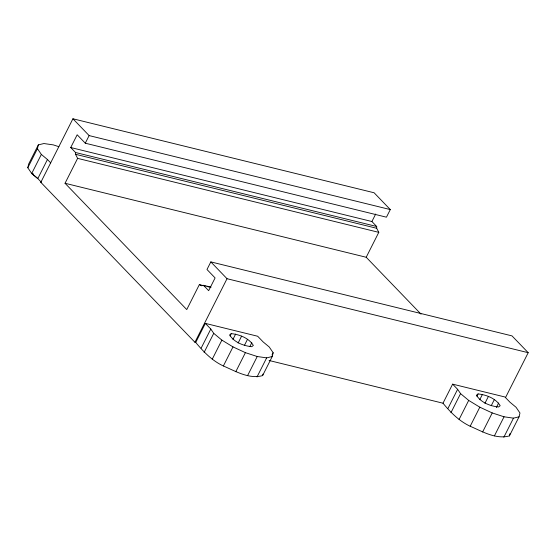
<?xml version="1.0" encoding="UTF-8"?>
<svg xmlns="http://www.w3.org/2000/svg" width="556" height="556" viewBox="0 0 556 556"><rect width="100%" height="100%" fill="white"/><g stroke="black" fill="none" stroke-linecap="round" stroke-linejoin="round"><path stroke-width="0.83" d="M421.038 314.161L366.209 257.261L378.789 232.352L77.625 158.363L75.526 154.297L75.533 152.511L70.73 147.528L77.173 134.781L85.283 143.198L386.448 217.187L390.298 209.577L374.098 192.765L72.926 118.775L40.824 182.333L194.927 342.267L195.726 342.461C203.586 351.83 212.01 360.677 223.373 365.973C235.508 371.165 249.018 379.394 262.599 375.613L272.231 356.542L273.142 352.719L269.236 346.986L263.134 341.912L257.671 336.248L205.359 323.39L195.726 342.461M378.789 232.352L376.697 228.287L376.697 226.5L371.901 221.517L70.73 147.528M40.824 182.333L41.617 182.528L37.815 178.573L31.713 173.493L27.8 167.759L28.71 163.937L38.343 144.873L43.924 143.538L53.341 144.894L58.86 146.694M27.8 167.759L37.433 148.688L38.343 144.873M262.599 375.613L262.967 374.084M269.048 360.476L442.993 403.211C450.652 412.469 459.068 421.017 470.188 426.257C482.33 431.442 495.834 439.671 509.421 435.897L509.963 433.604M509.421 435.897L519.054 416.826L519.964 413.004L516.051 407.27L509.949 402.19L504.945 396.991L452.626 384.14L442.993 403.211M41.346 154.422L47.441 159.509L37.815 178.573L31.713 173.493L41.346 154.422L37.433 148.688M205.261 286.062L199.354 284.609L186.746 309.581L65.038 183.271L77.625 158.363M85.283 143.198L89.127 135.588L72.926 118.775M505.487 397.651L528.2 352.699L512 335.887L210.828 261.897L206.985 269.507L215.096 277.924L208.66 290.67L203.489 285.304L201.613 285.791L199.354 284.609M194.927 342.267L227.029 278.709L210.828 261.897M201.168 348.112L210.8 329.041L205.359 323.39M204.108 352.421L213.74 333.35L210.8 329.041M212.253 359.197L221.886 340.126L213.74 333.35M230.101 335.928L231.254 333.635C239.511 334.469 248.914 338.076 253.355 345.408L251.729 346.708C243.472 345.867 234.062 342.267 229.614 334.927L231.254 333.635M232.929 339.424L235.626 334.086M223.373 365.973L233.006 346.902L221.886 340.126M238.114 343.038L241.582 336.171M244.411 345.422L247.496 339.32M235.779 371.728L245.411 352.657L257.24 356.514L266.651 357.876L272.231 356.542M249.887 346.52L251.812 342.704M247.608 375.585L257.24 356.514M257.018 376.947L266.651 357.876M271.988 355.013L273.142 352.719M371.901 221.517L375.689 214.018M447.983 408.389L457.616 389.318L452.626 384.14M450.937 412.705L460.57 393.634L457.616 389.318M459.068 419.481L468.701 400.41L460.57 393.634M476.916 396.206L478.077 393.919C486.326 394.753 495.737 398.36 500.178 405.692L498.537 406.985C490.288 406.151 480.877 402.551 476.436 395.219L478.077 393.919M479.752 399.708L482.448 394.371M470.188 426.257L479.821 407.187L468.701 400.41M484.922 403.322L488.39 396.456M491.233 405.713L494.319 399.611M482.601 432.012L492.234 412.941L504.056 416.791L513.473 418.154L519.054 416.826M496.32 407.569L498.635 402.989M494.423 435.862L504.056 416.791M503.84 437.224L513.473 418.154M31.713 173.493L33.346 173.882M89.127 135.588L390.298 209.577M75.533 152.511L376.697 226.5M75.526 154.297L376.697 228.287M65.038 183.271L366.209 257.261M227.029 278.709L528.2 352.699M203.489 285.304L211.078 287.174M206.95 286.479L209.48 287.098M479.821 407.187L492.234 412.941M233.006 346.902L245.411 352.657M47.441 159.509L50.7 162.894"/></g></svg>
